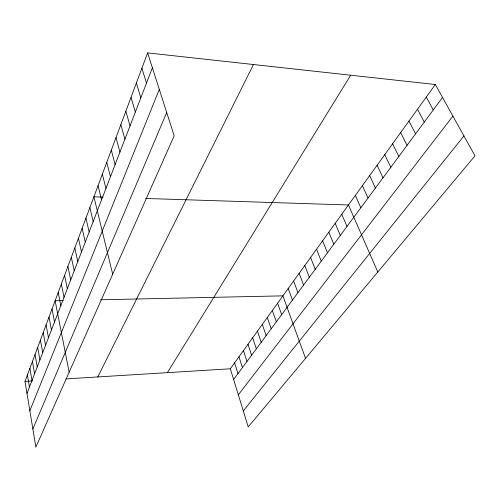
<?xml version="1.0" encoding="UTF-8"?>
<svg xmlns="http://www.w3.org/2000/svg" width="500" height="500" viewBox="0 0 500 500"><rect width="100%" height="100%" fill="white"/><g stroke="black" fill="none" stroke-linecap="round" stroke-linejoin="round"><path stroke-width="0.75" d="M147.619 52.9L174.169 135.812L35.875 447.1L25 381.425L147.619 52.9L435.331 84.513L475 155.831L248.212 426.919L230.325 368.775L435.331 84.513M26.994 393.488L152.387 67.8M29.856 410.763L159.3 89.394M32.875 428.988L166.7 112.5M97.775 376.944L253.463 64.531M167.406 372.65L350.688 75.213M233.625 379.494L442.525 97.45M238.337 394.812L452.9 116.1M243.294 410.938L463.938 135.938M25 381.425L32.356 380.969M65.831 378.906L230.325 368.775M63.256 300.575L55.113 300.75L69.162 372.169M100.475 299.775L282.913 295.856L305.531 358.4M103.05 197.1L93.906 196.806L112.688 274.194M145.688 198.469L348.456 204.975L377.794 272.019M426.281 97.062L433.275 109.944M417.494 109.25L424.288 122.075M408.956 121.088L415.562 133.856M400.656 132.6L407.081 145.306M392.581 143.794L398.837 156.438M384.725 154.681L390.819 167.262M377.088 165.281L383.019 177.794M369.644 175.6L375.425 188.044M362.4 185.644L368.031 198.025M355.337 195.438L360.831 207.75M341.75 214.275L346.981 226.45M335.213 223.344L340.312 235.45M328.831 232.188L333.812 244.231M322.606 240.825L327.469 252.794M316.525 249.25L321.281 261.15M310.594 257.475L315.238 269.306M304.8 265.512L309.337 277.269M299.137 273.363L303.575 285.05M293.606 281.031L297.944 292.65M288.2 288.525L292.444 300.081M277.587 303.238L281.65 314.65M272.387 310.456L276.356 321.8M267.294 317.512L271.188 328.781M262.319 324.412L266.125 335.613M257.45 331.163L261.175 342.294M252.688 337.769L256.337 348.831M248.025 344.237L251.6 355.225M243.463 350.562L246.962 361.488M238.988 356.763L242.419 367.619M234.613 362.831L237.975 373.619M141.894 68.225L146.512 83.069M136.369 83.038L140.831 97.812M131.019 97.362L135.35 112.062M125.85 111.213L130.044 125.838M120.85 124.619L124.913 139.169M116 137.6L119.944 152.075M111.306 150.181L115.131 164.569M106.756 162.375L110.469 176.675M102.344 174.2L105.95 188.419M98.062 185.669L101.569 199.8M89.869 207.619L93.181 221.575M85.95 218.125L89.175 231.994M82.137 228.337L85.275 242.113M78.431 238.269L81.487 251.95M74.825 247.925L77.806 261.519M71.319 257.325L74.225 270.825M67.906 266.469L70.738 279.881M64.581 275.375L67.344 288.694M61.344 284.05L64.037 297.281M58.188 292.506L60.819 305.644M52.025 309.025L54.525 321.981M49.013 317.087L51.456 329.956M46.075 324.956L48.463 337.725M43.212 332.625L45.55 345.306M40.419 340.106L42.7 352.694M37.694 347.406L39.925 359.906M35.038 354.538L37.212 366.95M32.438 361.494L34.569 373.819M29.9 368.294L31.988 380.531M27.425 374.931L29.462 387.081"/></g></svg>
